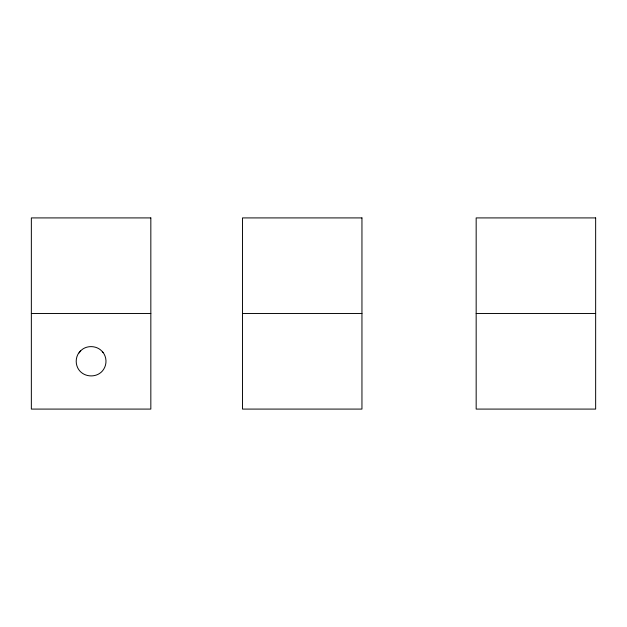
<?xml version="1.0" encoding="UTF-8"?>
<svg xmlns="http://www.w3.org/2000/svg" width="627" height="627" viewBox="0 0 627 627"><rect width="100%" height="100%" fill="white"/><g stroke="black" fill="none" stroke-linecap="round" stroke-linejoin="round"><path stroke-width="0.94" d="M79.143 352.938C84.089 344.505 97.687 344.638 103.04 352.617M31.35 313.5L150.833 313.5M242.469 313.5L361.951 313.5M476.167 313.5L595.65 313.5M102.726 351.99A14.797 14.672 -90 0 1 103.541 369.483C97.522 378.692 82.686 377.83 77.779 367.978A14.805 14.68 -90 0 1 80.624 350.705M150.833 217.914L31.35 217.914L31.35 409.086L150.833 409.086L150.833 217.914M361.951 217.914L242.469 217.914L242.469 409.086L361.951 409.086L361.951 217.914M595.65 217.914L476.167 217.914L476.167 409.086L595.65 409.086L595.65 217.914"/></g></svg>
